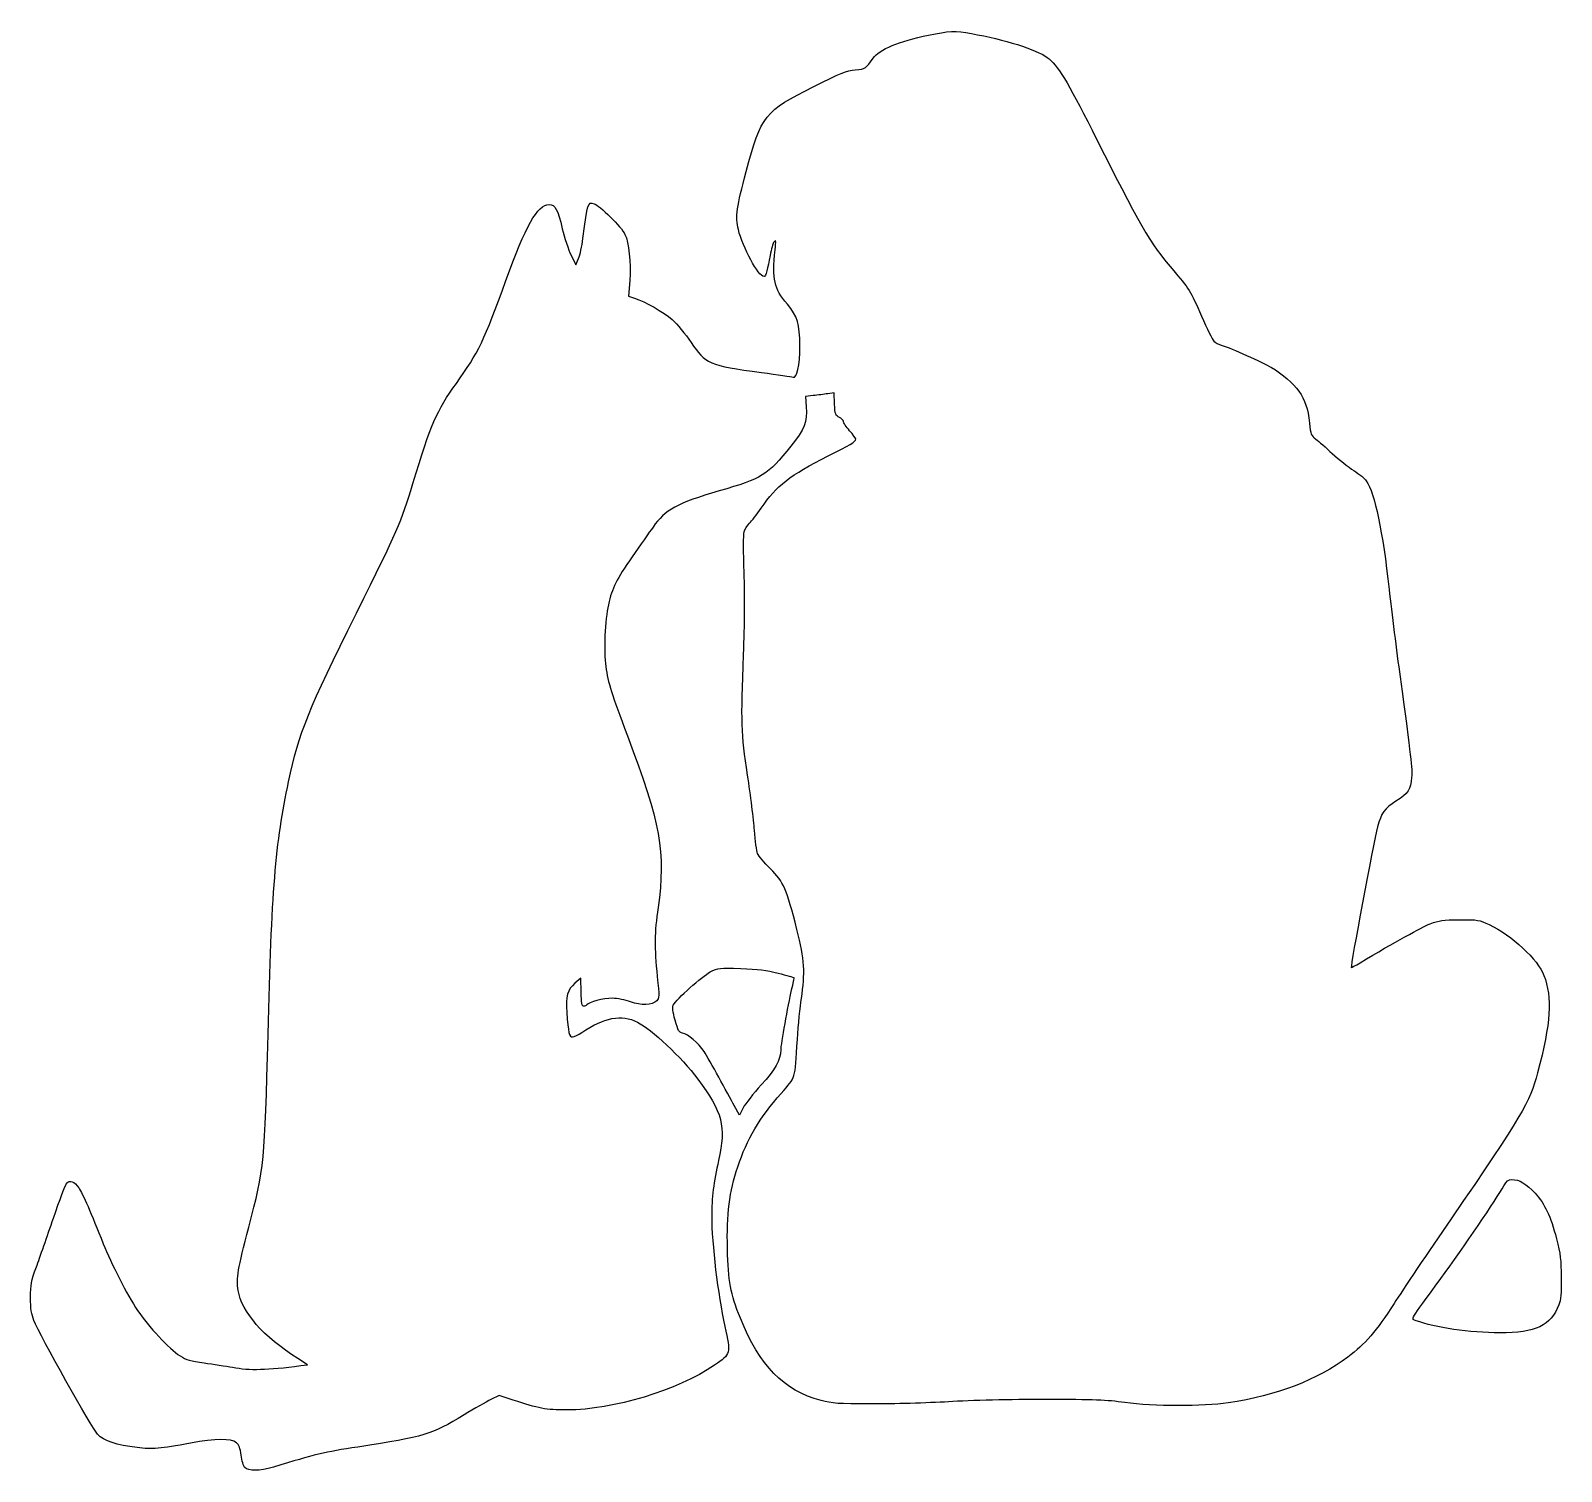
# Model space of a CAD drawing. Header units: centimetres. Extents: x -17.6 to 17.6, y -16.6 to 16.6.
import ezdxf

# ---------------------------------------------------------------- set-up
doc = ezdxf.new("R2010")
doc.units = ezdxf.units.CM
doc.header["$MEASUREMENT"] = 0
doc.layers.add('Layer 1', color=7, linetype='Continuous')

msp = doc.modelspace()

# ---------------------------------------------------------------- linework, layer by layer
at = {"layer": 'Layer 1'}
for points, knots in [([(3.048, 16.47825), (2.37419, 16.33714), (1.91558, 16.14664), (1.77447, 15.94556), (1.77447, 15.94556), (1.60514, 15.70214), (1.60514, 15.70567), (1.36525, 15.67745), (1.36525, 15.67745), (1.16064, 15.65981), (1.03011, 15.60337), (0.39864, 15.28939), (0.39864, 15.28939), (-0.71967, 14.732), (-0.79728, 14.63675), (-1.14653, 13.34206), (-1.14653, 13.34206), (-1.36525, 12.52362), (-1.397, 12.30489), (-1.32645, 12.0015), (-1.32645, 12.0015), (-1.2312, 11.59581), (-0.86431, 10.922), (-0.73378, 10.91847), (-0.73378, 10.91847), (-0.70203, 10.91847), (-0.64559, 11.10897), (-0.5962, 11.4053), (-0.5962, 11.4053), (-0.57151, 11.54641), (-0.5327, 11.68752), (-0.50448, 11.7228), (-0.50448, 11.7228), (-0.46215, 11.77572), (-0.45862, 11.74749), (-0.47979, 11.53583), (-0.47979, 11.53583), (-0.55035, 10.8338), (-0.51154, 10.66447), (-0.19757, 10.28347), (-0.19757, 10.28347), (0.03174, 10.0083), (0.08818, 9.82133), (0.08818, 9.33097), (0.08818, 9.33097), (0.08818, 8.86883), (0.02468, 8.57603), (-0.06704, 8.60425), (-0.06704, 8.60425), (-0.09879, 8.61483), (-0.42335, 8.66422), (-0.79376, 8.71361), (-0.79376, 8.71361), (-2.00732, 8.87589), (-2.08493, 8.90764), (-2.41654, 9.40505), (-2.41654, 9.40505), (-2.54354, 9.59555), (-2.7411, 9.83191), (-2.85046, 9.93069), (-2.85046, 9.93069), (-3.05154, 10.10708), (-3.46429, 10.34344), (-3.71477, 10.42458), (-3.71477, 10.42458), (-3.71477, 10.42458), (-3.85235, 10.46691), (-3.85235, 10.46691), (-3.85235, 10.46691), (-3.85235, 10.46691), (-3.82766, 10.82674), (-3.82766, 10.82674), (-3.82766, 10.82674), (-3.79944, 11.25007), (-3.8453, 11.6981), (-3.93702, 11.89213), (-3.93702, 11.89213), (-4.0111, 12.05441), (-4.52969, 12.56946), (-4.64963, 12.59769), (-4.64963, 12.59769), (-4.79427, 12.6365), (-4.79427, 12.6365), (-4.90363, 11.79336), (-4.90363, 11.79336), (-4.9248, 11.62403), (-4.97066, 11.41589), (-5.00594, 11.33475), (-5.00594, 11.33475), (-5.00594, 11.33475), (-5.06944, 11.18658), (-5.06944, 11.18658), (-5.06944, 11.18658), (-5.06944, 11.18658), (-5.1788, 11.41236), (-5.1788, 11.41236), (-5.1788, 11.41236), (-5.23877, 11.53936), (-5.33049, 11.811), (-5.37988, 12.02267), (-5.37988, 12.02267), (-5.48219, 12.4707), (-5.54216, 12.57653), (-5.68327, 12.57653), (-5.68327, 12.57653), (-5.94785, 12.57653), (-6.2336, 12.07559), (-6.6781, 10.83028), (-6.6781, 10.83028), (-7.16846, 9.46503), (-7.3131, 9.16164), (-7.81757, 8.46314), (-7.81757, 8.46314), (-8.26913, 7.8352), (-8.41024, 7.51417), (-8.81946, 6.1595), (-8.81946, 6.1595), (-9.09463, 5.24228), (-9.15107, 5.11528), (-10.11768, 3.175), (-10.11768, 3.175), (-11.2254, 0.9525), (-11.43707, 0.42333), (-11.68049, -0.70556), (-11.68049, -0.70556), (-11.98035, -2.10256), (-12.07207, -3.24556), (-12.15321, -6.52639), (-12.15321, -6.52639), (-12.22377, -9.44739), (-12.2414, -9.60614), (-12.59418, -10.95375), (-12.59418, -10.95375), (-12.84818, -11.91683), (-12.88699, -12.13908), (-12.84112, -12.41072), (-12.84112, -12.41072), (-12.75998, -12.90814), (-12.26256, -13.47611), (-11.46881, -13.98058), (-11.46881, -13.98058), (-11.46881, -13.98058), (-11.24303, -14.12169), (-11.24303, -14.12169), (-11.24303, -14.12169), (-11.24303, -14.12169), (-11.39825, -14.14286), (-11.39825, -14.14286), (-11.39825, -14.14286), (-12.17789, -14.24517), (-12.57653, -14.25575), (-12.96811, -14.18167), (-12.96811, -14.18167), (-13.12333, -14.15345), (-13.41614, -14.10759), (-13.62428, -14.07936), (-13.62428, -14.07936), (-13.94178, -14.04055), (-14.02997, -14.01233), (-14.17814, -13.91708), (-14.17814, -13.91708), (-14.42508, -13.76186), (-14.91192, -13.23975), (-15.15533, -12.87286), (-15.15533, -12.87286), (-15.39169, -12.52008), (-15.76916, -11.78278), (-15.94555, -11.3418), (-15.94555, -11.3418), (-16.22072, -10.63624), (-16.41827, -10.18469), (-16.50647, -10.05416), (-16.50647, -10.05416), (-16.60878, -9.90247), (-16.71814, -9.86013), (-16.78869, -9.9448), (-16.78869, -9.9448), (-16.81338, -9.97655), (-16.95097, -10.33638), (-17.09208, -10.74913), (-17.09208, -10.74913), (-17.23319, -11.16188), (-17.40958, -11.66635), (-17.48366, -11.87096), (-17.48366, -11.87096), (-17.60713, -12.2061), (-17.61772, -12.27313), (-17.61772, -12.57652), (-17.61772, -12.57652), (-17.61772, -12.83405), (-17.60008, -12.95752), (-17.54011, -13.10569), (-17.54011, -13.10569), (-17.40605, -13.44436), (-16.20661, -15.58572), (-16.07608, -15.7233), (-16.07608, -15.7233), (-15.92439, -15.88205), (-15.64569, -15.97377), (-15.16591, -16.03022), (-15.16591, -16.03022), (-14.81313, -16.07255), (-14.6438, -16.05844), (-13.93472, -15.92791), (-13.93472, -15.92791), (-13.35969, -15.82208), (-13.00339, -15.81855), (-12.87991, -15.91733), (-12.87991, -15.91733), (-12.82347, -15.96319), (-12.79524, -16.04433), (-12.77055, -16.20661), (-12.77055, -16.20661), (-12.75291, -16.33008), (-12.71763, -16.45708), (-12.68941, -16.4853), (-12.68941, -16.4853), (-12.59416, -16.57702), (-12.35074, -16.57349), (-12.02972, -16.47824), (-12.02972, -16.47824), (-11.07722, -16.18896), (-10.85144, -16.13252), (-10.08591, -16.0161), (-10.08591, -16.0161), (-8.53369, -15.77621), (-8.40316, -15.73741), (-7.64116, -15.27879), (-7.64116, -15.27879), (-7.40833, -15.13768), (-7.12963, -14.9754), (-7.0238, -14.92248), (-7.0238, -14.92248), (-7.0238, -14.92248), (-6.8333, -14.82723), (-6.8333, -14.82723), (-6.8333, -14.82723), (-6.8333, -14.82723), (-6.51227, -14.93659), (-6.51227, -14.93659), (-6.51227, -14.93659), (-5.92313, -15.13415), (-5.76438, -15.16237), (-5.27402, -15.16237), (-5.27402, -15.16237), (-4.2051, -15.16237), (-2.73402, -14.71787), (-1.87677, -14.13226), (-1.87677, -14.13226), (-1.4993, -13.87473), (-1.49577, -13.8712), (-1.63688, -13.23973), (-1.63688, -13.23973), (-1.79916, -12.50948), (-1.94027, -11.33473), (-1.94027, -10.70679), (-1.94027, -10.70679), (-1.94027, -10.28698), (-1.89441, -9.91657), (-1.78152, -9.41915), (-1.78152, -9.41915), (-1.60513, -8.63951), (-1.6898, -8.3079), (-2.2613, -7.54943), (-2.2613, -7.54943), (-2.63877, -7.04496), (-3.31963, -6.4029), (-3.65124, -6.2371), (-3.65124, -6.2371), (-4.0146, -6.05366), (-4.4203, -6.12774), (-4.9283, -6.47699), (-4.9283, -6.47699), (-5.00944, -6.53343), (-5.10469, -6.5793), (-5.14349, -6.5793), (-5.14349, -6.5793), (-5.2211, -6.5793), (-5.24227, -6.49111), (-5.27755, -6.01133), (-5.27755, -6.01133), (-5.30577, -5.64444), (-5.26344, -5.49627), (-5.08705, -5.34105), (-5.08705, -5.34105), (-5.08705, -5.34105), (-4.95652, -5.22463), (-4.95652, -5.22463), (-4.95652, -5.22463), (-4.95652, -5.22463), (-4.94594, -5.54919), (-4.94594, -5.54919), (-4.94594, -5.54919), (-4.93888, -5.79966), (-4.92477, -5.87375), (-4.88597, -5.87375), (-4.88597, -5.87375), (-4.85775, -5.87375), (-4.82953, -5.85964), (-4.81541, -5.842), (-4.81541, -5.842), (-4.7766, -5.7785), (-4.42735, -5.68678), (-4.22627, -5.69031), (-4.22627, -5.69031), (-4.10985, -5.69384), (-3.92994, -5.72559), (-3.80999, -5.77145), (-3.80999, -5.77145), (-3.56305, -5.85964), (-3.31257, -5.84906), (-3.20674, -5.74676), (-3.20674, -5.74676), (-3.14677, -5.68326), (-3.14677, -5.65504), (-3.19263, -5.18584), (-3.19263, -5.18584), (-3.26319, -4.51556), (-3.25966, -4.18042), (-3.17499, -3.59834), (-3.17499, -3.59834), (-2.99507, -2.33187), (-3.11502, -1.65453), (-3.88055, 0.35277), (-3.88055, 0.35277), (-4.24391, 1.3088), (-4.32505, 1.57338), (-4.37797, 1.9438), (-4.37797, 1.9438), (-4.42736, 2.29658), (-4.39914, 3.0233), (-4.318, 3.36902), (-4.318, 3.36902), (-4.23333, 3.75355), (-4.13456, 3.9511), (-3.77119, 4.47321), (-3.77119, 4.47321), (-3.59127, 4.72721), (-3.37608, 5.03765), (-3.29141, 5.15407), (-3.29141, 5.15407), (-3.01272, 5.55624), (-2.73755, 5.7044), (-1.76741, 5.98663), (-1.76741, 5.98663), (-0.77963, 6.27238), (-0.66674, 6.33941), (-0.11641, 7.02027), (-0.11641, 7.02027), (0.19403, 7.40127), (0.26459, 7.58119), (0.23637, 7.91985), (0.23637, 7.91985), (0.23637, 7.91985), (0.2152, 8.15974), (0.2152, 8.15974), (0.2152, 8.15974), (0.2152, 8.15974), (0.39864, 8.18091), (0.39864, 8.18091), (0.39864, 8.18091), (0.50095, 8.19149), (0.64911, 8.21266), (0.73025, 8.22324), (0.73025, 8.22324), (0.73025, 8.22324), (0.87842, 8.24441), (0.87842, 8.24441), (0.87842, 8.24441), (0.87842, 8.24441), (0.889, 7.98688), (0.889, 7.98688), (0.889, 7.98688), (0.89958, 7.74346), (0.90664, 7.7223), (0.99836, 7.67996), (0.99836, 7.67996), (1.05128, 7.65527), (1.09361, 7.61293), (1.09361, 7.58471), (1.09361, 7.58471), (1.09361, 7.55649), (1.15711, 7.46124), (1.23472, 7.37304), (1.23472, 7.37304), (1.31233, 7.28485), (1.37583, 7.19665), (1.37583, 7.18254), (1.37583, 7.18254), (1.37583, 7.12257), (1.23472, 7.0379), (0.74083, 6.79096), (0.74083, 6.79096), (-0.14464, 6.34999), (-0.44803, 6.11363), (-0.80081, 5.59152), (-0.80081, 5.59152), (-0.89959, 5.44688), (-1.01953, 5.28813), (-1.07245, 5.24227), (-1.07245, 5.24227), (-1.12184, 5.19288), (-1.17828, 5.10821), (-1.19592, 5.04471), (-1.19592, 5.04471), (-1.21003, 4.98474), (-1.21003, 4.56846), (-1.19592, 4.10985), (-1.19592, 4.10985), (-1.17475, 3.54893), (-1.17828, 2.9351), (-1.2065, 2.22249), (-1.2065, 2.22249), (-1.27, 0.66321), (-1.25942, 0.41274), (-1.11478, -0.55387), (-1.11478, -0.55387), (-1.04422, -1.01248), (-0.97367, -1.58398), (-0.95603, -1.82387), (-0.95603, -1.82387), (-0.93839, -2.06376), (-0.90664, -2.30365), (-0.88547, -2.35656), (-0.88547, -2.35656), (-0.8643, -2.413), (-0.73025, -2.57175), (-0.58914, -2.70934), (-0.58914, -2.70934), (-0.28222, -3.01273), (-0.2152, -3.17148), (0.02117, -4.10634), (0.02117, -4.10634), (0.19756, -4.80131), (0.2152, -5.10117), (0.12348, -5.69737), (0.12348, -5.69737), (0.09526, -5.88081), (0.05292, -6.30062), (0.03176, -6.63223), (0.03176, -6.63223), (-0.02821, -7.58473), (0.00354, -7.48595), (-0.34218, -7.87754), (-0.34218, -7.87754), (-0.84312, -8.44551), (-1.12887, -8.93235), (-1.34054, -9.56735), (-1.34054, -9.56735), (-1.53104, -10.14591), (-1.59807, -10.65743), (-1.5769, -11.44766), (-1.5769, -11.44766), (-1.55926, -12.21672), (-1.50987, -12.47777), (-1.28057, -13.04927), (-1.28057, -13.04927), (-0.82901, -14.16052), (-0.29632, -14.70733), (0.5821, -14.94721), (0.5821, -14.94721), (0.8361, -15.01424), (0.95252, -15.02482), (1.74627, -15.02482), (1.74627, -15.02482), (2.2331, -15.02835), (3.02685, -15.00365), (3.51016, -14.97543), (3.51016, -14.97543), (4.01816, -14.94368), (4.96008, -14.92251), (5.73266, -14.92251), (5.73266, -14.92251), (6.86508, -14.92251), (7.15083, -14.93309), (7.5671, -14.99307), (7.5671, -14.99307), (8.23032, -15.08479), (9.36979, -15.08832), (9.94835, -15.00013), (9.94835, -15.00013), (11.07724, -14.82727), (12.00504, -14.47449), (12.70354, -13.94532), (12.70354, -13.94532), (13.09865, -13.64899), (13.35971, -13.3456), (13.76893, -12.7106), (13.76893, -12.7106), (13.96649, -12.40016), (14.55562, -11.52527), (15.07774, -10.76679), (15.07774, -10.76679), (16.70052, -8.40318), (16.89807, -8.07157), (17.07093, -7.40835), (17.07093, -7.40835), (17.37432, -6.24418), (17.41312, -5.68327), (17.21557, -5.16116), (17.21557, -5.16116), (17.08151, -4.80133), (16.47826, -4.24041), (15.95615, -3.99347), (15.95615, -3.99347), (15.72684, -3.88411), (15.69862, -3.88058), (15.27529, -3.88058), (15.27529, -3.88058), (14.88371, -3.88411), (14.80962, -3.89469), (14.59796, -3.97583), (14.59796, -3.97583), (14.39335, -4.05697), (13.79363, -4.38858), (12.98224, -4.87189), (12.98224, -4.87189), (12.87641, -4.93539), (12.78468, -4.98125), (12.78116, -4.97772), (12.78116, -4.97772), (12.75647, -4.95655), (13.28916, -2.12375), (13.38794, -1.74275), (13.38794, -1.74275), (13.46908, -1.42878), (13.55022, -1.31589), (13.80775, -1.15361), (13.80775, -1.15361), (14.08997, -0.97722), (14.14994, -0.8855), (14.17111, -0.6068), (14.17111, -0.6068), (14.18522, -0.38808), (14.16405, -0.19758), (13.903, 1.71095), (13.903, 1.71095), (13.82539, 2.28245), (13.7125, 3.18909), (13.65253, 3.72178), (13.65253, 3.72178), (13.50436, 5.05881), (13.32445, 5.92311), (13.12689, 6.22297), (13.12689, 6.22297), (13.09867, 6.26883), (12.96814, 6.37466), (12.84114, 6.4558), (12.84114, 6.4558), (12.71414, 6.53694), (12.49189, 6.71333), (12.34372, 6.84738), (12.34372, 6.84738), (12.19908, 6.98144), (12.02975, 7.1296), (11.96625, 7.17899), (11.96625, 7.17899), (11.85689, 7.26013), (11.84631, 7.28835), (11.81808, 7.54941), (11.81808, 7.54941), (11.78633, 7.88102), (11.7193, 8.07505), (11.57466, 8.28672), (11.57466, 8.28672), (11.45824, 8.45253), (11.19366, 8.68183), (10.94319, 8.83), (10.94319, 8.83), (10.74563, 8.94289), (9.99775, 9.27803), (9.81077, 9.33447), (9.81077, 9.33447), (9.73316, 9.35916), (9.64496, 9.4015), (9.61674, 9.43325), (9.61674, 9.43325), (9.58499, 9.465), (9.46152, 9.72606), (9.33452, 10.01181), (9.33452, 10.01181), (9.07699, 10.60095), (9.0523, 10.63623), (8.65719, 11.09484), (8.65719, 11.09484), (8.15977, 11.6734), (7.91283, 12.10026), (6.81569, 14.28748), (6.81569, 14.28748), (6.2583, 15.40226), (6.01488, 15.79384), (5.78205, 15.96317), (5.78205, 15.96317), (5.52099, 16.15014), (4.7978, 16.37945), (4.03933, 16.5135), (4.03933, 16.5135), (3.66539, 16.58053), (3.51369, 16.57347), (3.04802, 16.47822), (3.04802, 16.47822), (3.04802, 16.47822), (3.048, 16.47825), (3.048, 16.47825)], [0, 0, 0, 0, 0.00657895, 0.00657895, 0.00657895, 0.00657895, 0.01315789, 0.01315789, 0.01315789, 0.01315789, 0.01973684, 0.01973684, 0.01973684, 0.01973684, 0.02631579, 0.02631579, 0.02631579, 0.02631579, 0.03289474, 0.03289474, 0.03289474, 0.03289474, 0.03947368, 0.03947368, 0.03947368, 0.03947368, 0.04605263, 0.04605263, 0.04605263, 0.04605263, 0.05263158, 0.05263158, 0.05263158, 0.05263158, 0.05921053, 0.05921053, 0.05921053, 0.05921053, 0.06578947, 0.06578947, 0.06578947, 0.06578947, 0.07236842, 0.07236842, 0.07236842, 0.07236842, 0.07894737, 0.07894737, 0.07894737, 0.07894737, 0.08552632, 0.08552632, 0.08552632, 0.08552632, 0.09210526, 0.09210526, 0.09210526, 0.09210526, 0.09868421, 0.09868421, 0.09868421, 0.09868421, 0.10526316, 0.10526316, 0.10526316, 0.10526316, 0.11184211, 0.11184211, 0.11184211, 0.11184211, 0.11842105, 0.11842105, 0.11842105, 0.11842105, 0.125, 0.125, 0.125, 0.125, 0.13157895, 0.13157895, 0.13157895, 0.13157895, 0.13815789, 0.13815789, 0.13815789, 0.13815789, 0.14473684, 0.14473684, 0.14473684, 0.14473684, 0.15131579, 0.15131579, 0.15131579, 0.15131579, 0.15789474, 0.15789474, 0.15789474, 0.15789474, 0.16447368, 0.16447368, 0.16447368, 0.16447368, 0.17105263, 0.17105263, 0.17105263, 0.17105263, 0.17763158, 0.17763158, 0.17763158, 0.17763158, 0.18421053, 0.18421053, 0.18421053, 0.18421053, 0.19078947, 0.19078947, 0.19078947, 0.19078947, 0.19736842, 0.19736842, 0.19736842, 0.19736842, 0.20394737, 0.20394737, 0.20394737, 0.20394737, 0.21052632, 0.21052632, 0.21052632, 0.21052632, 0.21710526, 0.21710526, 0.21710526, 0.21710526, 0.22368421, 0.22368421, 0.22368421, 0.22368421, 0.23026316, 0.23026316, 0.23026316, 0.23026316, 0.23684211, 0.23684211, 0.23684211, 0.23684211, 0.24342105, 0.24342105, 0.24342105, 0.24342105, 0.25, 0.25, 0.25, 0.25, 0.25657895, 0.25657895, 0.25657895, 0.25657895, 0.26315789, 0.26315789, 0.26315789, 0.26315789, 0.26973684, 0.26973684, 0.26973684, 0.26973684, 0.27631579, 0.27631579, 0.27631579, 0.27631579, 0.28289474, 0.28289474, 0.28289474, 0.28289474, 0.28947368, 0.28947368, 0.28947368, 0.28947368, 0.29605263, 0.29605263, 0.29605263, 0.29605263, 0.30263158, 0.30263158, 0.30263158, 0.30263158, 0.30921053, 0.30921053, 0.30921053, 0.30921053, 0.31578947, 0.31578947, 0.31578947, 0.31578947, 0.32236842, 0.32236842, 0.32236842, 0.32236842, 0.32894737, 0.32894737, 0.32894737, 0.32894737, 0.33552632, 0.33552632, 0.33552632, 0.33552632, 0.34210526, 0.34210526, 0.34210526, 0.34210526, 0.34868421, 0.34868421, 0.34868421, 0.34868421, 0.35526316, 0.35526316, 0.35526316, 0.35526316, 0.36184211, 0.36184211, 0.36184211, 0.36184211, 0.36842105, 0.36842105, 0.36842105, 0.36842105, 0.375, 0.375, 0.375, 0.375, 0.38157895, 0.38157895, 0.38157895, 0.38157895, 0.38815789, 0.38815789, 0.38815789, 0.38815789, 0.39473684, 0.39473684, 0.39473684, 0.39473684, 0.40131579, 0.40131579, 0.40131579, 0.40131579, 0.40789474, 0.40789474, 0.40789474, 0.40789474, 0.41447368, 0.41447368, 0.41447368, 0.41447368, 0.42105263, 0.42105263, 0.42105263, 0.42105263, 0.42763158, 0.42763158, 0.42763158, 0.42763158, 0.43421053, 0.43421053, 0.43421053, 0.43421053, 0.44078947, 0.44078947, 0.44078947, 0.44078947, 0.44736842, 0.44736842, 0.44736842, 0.44736842, 0.45394737, 0.45394737, 0.45394737, 0.45394737, 0.46052632, 0.46052632, 0.46052632, 0.46052632, 0.46710526, 0.46710526, 0.46710526, 0.46710526, 0.47368421, 0.47368421, 0.47368421, 0.47368421, 0.48026316, 0.48026316, 0.48026316, 0.48026316, 0.48684211, 0.48684211, 0.48684211, 0.48684211, 0.49342105, 0.49342105, 0.49342105, 0.49342105, 0.5, 0.5, 0.5, 0.5, 0.50657895, 0.50657895, 0.50657895, 0.50657895, 0.51315789, 0.51315789, 0.51315789, 0.51315789, 0.51973684, 0.51973684, 0.51973684, 0.51973684, 0.52631579, 0.52631579, 0.52631579, 0.52631579, 0.53289474, 0.53289474, 0.53289474, 0.53289474, 0.53947368, 0.53947368, 0.53947368, 0.53947368, 0.54605263, 0.54605263, 0.54605263, 0.54605263, 0.55263158, 0.55263158, 0.55263158, 0.55263158, 0.55921053, 0.55921053, 0.55921053, 0.55921053, 0.56578947, 0.56578947, 0.56578947, 0.56578947, 0.57236842, 0.57236842, 0.57236842, 0.57236842, 0.57894737, 0.57894737, 0.57894737, 0.57894737, 0.58552632, 0.58552632, 0.58552632, 0.58552632, 0.59210526, 0.59210526, 0.59210526, 0.59210526, 0.59868421, 0.59868421, 0.59868421, 0.59868421, 0.60526316, 0.60526316, 0.60526316, 0.60526316, 0.61184211, 0.61184211, 0.61184211, 0.61184211, 0.61842105, 0.61842105, 0.61842105, 0.61842105, 0.625, 0.625, 0.625, 0.625, 0.63157895, 0.63157895, 0.63157895, 0.63157895, 0.63815789, 0.63815789, 0.63815789, 0.63815789, 0.64473684, 0.64473684, 0.64473684, 0.64473684, 0.65131579, 0.65131579, 0.65131579, 0.65131579, 0.65789474, 0.65789474, 0.65789474, 0.65789474, 0.66447368, 0.66447368, 0.66447368, 0.66447368, 0.67105263, 0.67105263, 0.67105263, 0.67105263, 0.67763158, 0.67763158, 0.67763158, 0.67763158, 0.68421053, 0.68421053, 0.68421053, 0.68421053, 0.69078947, 0.69078947, 0.69078947, 0.69078947, 0.69736842, 0.69736842, 0.69736842, 0.69736842, 0.70394737, 0.70394737, 0.70394737, 0.70394737, 0.71052632, 0.71052632, 0.71052632, 0.71052632, 0.71710526, 0.71710526, 0.71710526, 0.71710526, 0.72368421, 0.72368421, 0.72368421, 0.72368421, 0.73026316, 0.73026316, 0.73026316, 0.73026316, 0.73684211, 0.73684211, 0.73684211, 0.73684211, 0.74342105, 0.74342105, 0.74342105, 0.74342105, 0.75, 0.75, 0.75, 0.75, 0.75657895, 0.75657895, 0.75657895, 0.75657895, 0.76315789, 0.76315789, 0.76315789, 0.76315789, 0.76973684, 0.76973684, 0.76973684, 0.76973684, 0.77631579, 0.77631579, 0.77631579, 0.77631579, 0.78289474, 0.78289474, 0.78289474, 0.78289474, 0.78947368, 0.78947368, 0.78947368, 0.78947368, 0.79605263, 0.79605263, 0.79605263, 0.79605263, 0.80263158, 0.80263158, 0.80263158, 0.80263158, 0.80921053, 0.80921053, 0.80921053, 0.80921053, 0.81578947, 0.81578947, 0.81578947, 0.81578947, 0.82236842, 0.82236842, 0.82236842, 0.82236842, 0.82894737, 0.82894737, 0.82894737, 0.82894737, 0.83552632, 0.83552632, 0.83552632, 0.83552632, 0.84210526, 0.84210526, 0.84210526, 0.84210526, 0.84868421, 0.84868421, 0.84868421, 0.84868421, 0.85526316, 0.85526316, 0.85526316, 0.85526316, 0.86184211, 0.86184211, 0.86184211, 0.86184211, 0.86842105, 0.86842105, 0.86842105, 0.86842105, 0.875, 0.875, 0.875, 0.875, 0.88157895, 0.88157895, 0.88157895, 0.88157895, 0.88815789, 0.88815789, 0.88815789, 0.88815789, 0.89473684, 0.89473684, 0.89473684, 0.89473684, 0.90131579, 0.90131579, 0.90131579, 0.90131579, 0.90789474, 0.90789474, 0.90789474, 0.90789474, 0.91447368, 0.91447368, 0.91447368, 0.91447368, 0.92105263, 0.92105263, 0.92105263, 0.92105263, 0.92763158, 0.92763158, 0.92763158, 0.92763158, 0.93421053, 0.93421053, 0.93421053, 0.93421053, 0.94078947, 0.94078947, 0.94078947, 0.94078947, 0.94736842, 0.94736842, 0.94736842, 0.94736842, 0.95394737, 0.95394737, 0.95394737, 0.95394737, 0.96052632, 0.96052632, 0.96052632, 0.96052632, 0.96710526, 0.96710526, 0.96710526, 0.96710526, 0.97368421, 0.97368421, 0.97368421, 0.97368421, 0.98026316, 0.98026316, 0.98026316, 0.98026316, 0.98684211, 0.98684211, 0.98684211, 0.98684211, 1, 1, 1, 1]), ([(-1.97556, -5.08353), (-2.159, -5.17878), (-2.75167, -5.71147), (-2.82575, -5.84553), (-2.82575, -5.84553), (-2.85044, -5.89139), (-2.83633, -5.9937), (-2.78342, -6.19125), (-2.78342, -6.19125), (-2.71286, -6.44172), (-2.69523, -6.47347), (-2.61056, -6.49111), (-2.61056, -6.49111), (-2.48356, -6.51933), (-2.25073, -6.72042), (-2.11667, -6.91444), (-2.11667, -6.91444), (-2.06023, -6.99911), (-1.90853, -7.26369), (-1.778, -7.50358), (-1.778, -7.50358), (-1.651, -7.73994), (-1.48872, -8.03627), (-1.42169, -8.15975), (-1.42169, -8.15975), (-1.42169, -8.15975), (-1.30175, -8.382), (-1.30175, -8.382), (-1.30175, -8.382), (-1.30175, -8.382), (-1.21356, -8.20914), (-1.21356, -8.20914), (-1.21356, -8.20914), (-1.1677, -8.11742), (-0.98073, -7.87753), (-0.80081, -7.6835), (-0.80081, -7.6835), (-0.47273, -7.33072), (-0.35278, -7.11553), (-0.35278, -6.87564), (-0.35278, -6.87564), (-0.35278, -6.75922), (-0.18697, -5.83142), (-0.10936, -5.50333), (-0.10936, -5.50333), (-0.07055, -5.34811), (-0.04586, -5.21758), (-0.04939, -5.21052), (-0.04939, -5.21052), (-0.05645, -5.20699), (-0.21872, -5.16113), (-0.40922, -5.11174), (-0.40922, -5.11174), (-0.67733, -5.04118), (-0.87489, -5.01649), (-1.27, -5.00238), (-1.27, -5.00238), (-1.77447, -4.98474), (-1.78506, -4.98827), (-1.97556, -5.08352), (-1.97556, -5.08352), (-1.97556, -5.08352), (-1.97556, -5.08353), (-1.97556, -5.08353)], [0, 0, 0, 0, 0.05882353, 0.05882353, 0.05882353, 0.05882353, 0.11764706, 0.11764706, 0.11764706, 0.11764706, 0.17647059, 0.17647059, 0.17647059, 0.17647059, 0.23529412, 0.23529412, 0.23529412, 0.23529412, 0.29411765, 0.29411765, 0.29411765, 0.29411765, 0.35294118, 0.35294118, 0.35294118, 0.35294118, 0.41176471, 0.41176471, 0.41176471, 0.41176471, 0.47058824, 0.47058824, 0.47058824, 0.47058824, 0.52941176, 0.52941176, 0.52941176, 0.52941176, 0.58823529, 0.58823529, 0.58823529, 0.58823529, 0.64705882, 0.64705882, 0.64705882, 0.64705882, 0.70588235, 0.70588235, 0.70588235, 0.70588235, 0.76470588, 0.76470588, 0.76470588, 0.76470588, 0.82352941, 0.82352941, 0.82352941, 0.82352941, 0.88235294, 0.88235294, 0.88235294, 0.88235294, 1, 1, 1, 1]), ([(16.29128, -10.0083), (16.12547, -10.30816), (15.37053, -11.41941), (14.84489, -12.13555), (14.84489, -12.13555), (14.10406, -13.14449), (14.15345, -13.05983), (14.27339, -13.10922), (14.27339, -13.10922), (14.70025, -13.26797), (15.51517, -13.38791), (16.19956, -13.38791), (16.19956, -13.38791), (17.02859, -13.38791), (17.37431, -13.22563), (17.55775, -12.74585), (17.55775, -12.74585), (17.60361, -12.62943), (17.61772, -12.48479), (17.61419, -12.11791), (17.61419, -12.11791), (17.61066, -11.70869), (17.59655, -11.58522), (17.50483, -11.22538), (17.50483, -11.22538), (17.36725, -10.69621), (17.24025, -10.42457), (17.01094, -10.1741), (17.01094, -10.1741), (16.81338, -9.95538), (16.64758, -9.86013), (16.47825, -9.86013), (16.47825, -9.86013), (16.39006, -9.86013), (16.35831, -9.88482), (16.29128, -10.0083)], [0, 0, 0, 0, 0.1, 0.1, 0.1, 0.1, 0.2, 0.2, 0.2, 0.2, 0.3, 0.3, 0.3, 0.3, 0.4, 0.4, 0.4, 0.4, 0.5, 0.5, 0.5, 0.5, 0.6, 0.6, 0.6, 0.6, 0.7, 0.7, 0.7, 0.7, 0.8, 0.8, 0.8, 0.8, 1, 1, 1, 1])]:
    msp.add_open_spline(points, degree=3, knots=knots, dxfattribs=at)

doc.saveas('drawing.dxf')
